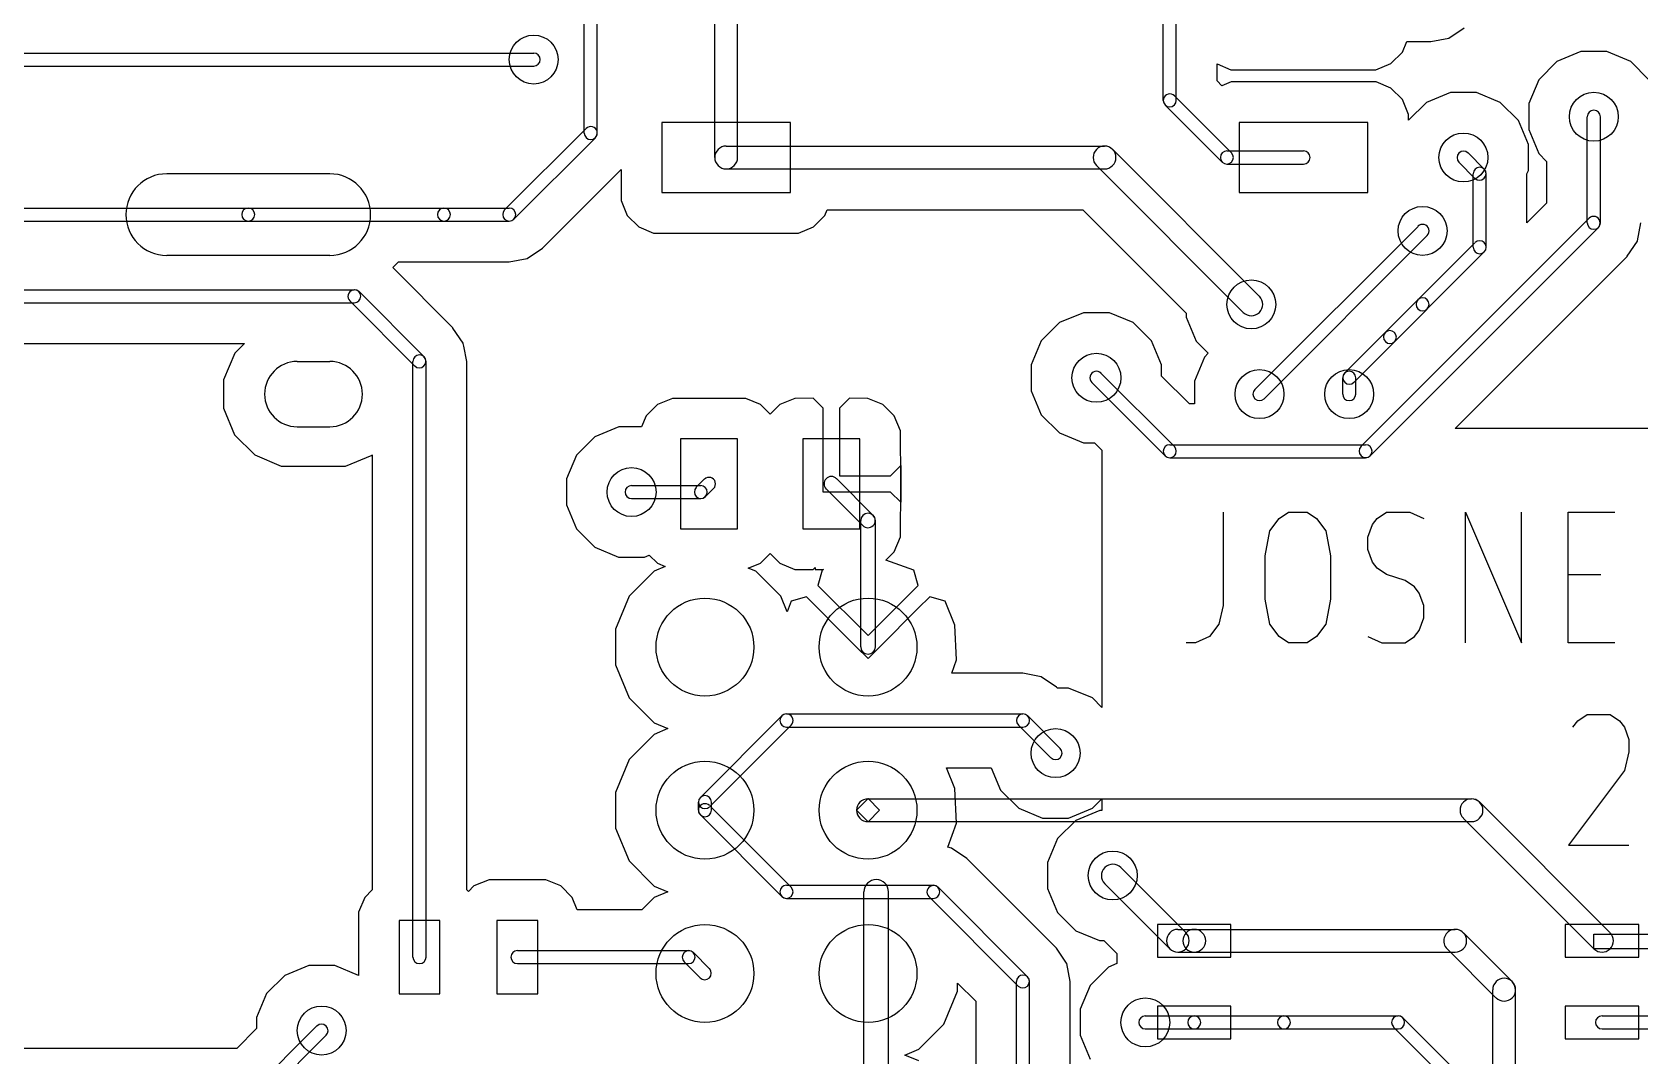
# Model space of a CAD drawing. Extents: x -29274 to 69862, y 24345 to 162744.
# Drawn here: x 45875 to 55732, y 62365 to 68638 of the extents above; entities that cross this region are included whole.
import ezdxf

# ---------------------------------------------------------------- set-up
doc = ezdxf.new("R2010")
doc.units = 0
doc.layers.add('BLACK', color=1, linetype='CONTINUOUS')

msp = doc.modelspace()

# ---------------------------------------------------------------- linework, layer by layer
at = {"layer": 'BLACK'}
for p, q in [((52810, 68220), (52810, 70020)), ((52890, 68220), (52890, 70020)), ((50060, 67870), (50060, 69200)), ((50200, 67870), (50200, 69200)), ((49260, 68020), (49260, 68970)), ((49340, 68020), (49340, 68970)), ((54561, 68602), (54655, 68665)), ((54561, 68602), (54655, 68665)), ((42350, 68510), (48950, 68510)), ((54206, 68445), (54276, 68515)), ((54206, 68445), (54276, 68515)), ((54276, 68515), (54303, 68580)), ((54276, 68515), (54303, 68580)), ((54303, 68580), (54450, 68580)), ((54303, 68580), (54450, 68580)), ((54450, 68580), (54561, 68602)), ((54450, 68580), (54561, 68602)), ((55371, 68519), (55224, 68458)), ((55371, 68519), (55224, 68458)), ((55530, 68519), (55371, 68519)), ((55530, 68519), (55371, 68519)), ((55676, 68458), (55530, 68519)), ((55676, 68458), (55530, 68519)), ((42350, 68430), (48950, 68430)), ((53140, 68340), (53140, 68443)), ((53140, 68443), (53225, 68407)), ((53140, 68340), (53140, 68443)), ((53140, 68443), (53225, 68407)), ((54114, 68407), (54206, 68445)), ((54114, 68407), (54206, 68445)), ((55224, 68458), (55112, 68346)), ((55224, 68458), (55112, 68346)), ((55788, 68346), (55676, 68458)), ((55788, 68346), (55676, 68458)), ((53170, 68310), (53140, 68340)), ((53170, 68310), (53140, 68340)), ((53226, 68333), (53170, 68310)), ((53226, 68333), (53170, 68310)), ((53225, 68407), (53324, 68407)), ((53225, 68407), (53324, 68407)), ((54016, 68333), (53226, 68333)), ((54016, 68333), (53226, 68333)), ((53324, 68407), (54114, 68407)), ((53324, 68407), (54114, 68407)), ((54115, 68333), (54016, 68333)), ((54115, 68333), (54016, 68333)), ((54206, 68295), (54115, 68333)), ((54206, 68295), (54115, 68333)), ((55112, 68346), (55051, 68200)), ((55112, 68346), (55051, 68200)), ((53228, 67899), (52879, 68248)), ((54276, 68225), (54206, 68295)), ((54276, 68225), (54206, 68295)), ((54314, 68133), (54276, 68225)), ((54314, 68133), (54276, 68225)), ((54571, 68269), (54424, 68208)), ((54571, 68269), (54424, 68208)), ((54730, 68269), (54571, 68269)), ((54730, 68269), (54571, 68269)), ((54876, 68208), (54730, 68269)), ((54876, 68208), (54730, 68269)), ((53171, 67842), (52822, 68191)), ((54424, 68208), (54314, 68098)), ((54424, 68208), (54314, 68098)), ((54314, 68098), (54314, 68133)), ((54314, 68098), (54314, 68133)), ((54988, 68096), (54876, 68208)), ((54988, 68096), (54876, 68208)), ((55051, 68200), (55051, 68041)), ((55051, 68200), (55051, 68041)), ((55410, 67470), (55410, 68120)), ((55490, 67470), (55490, 68120)), ((48772, 67549), (49271, 68048)), ((50525, 68084), (49735, 68084)), ((49735, 68084), (49735, 67656)), ((50525, 67656), (50525, 68084)), ((54065, 68084), (53275, 68084)), ((53275, 68084), (53275, 67656)), ((54065, 67656), (54065, 68084)), ((55049, 67949), (54988, 68096)), ((55049, 67949), (54988, 68096)), ((55051, 68041), (55112, 67894)), ((55051, 68041), (55112, 67894)), ((48829, 67492), (49328, 67991)), ((50130, 67940), (52450, 67940)), ((52500, 67919), (53399, 67020)), ((55049, 67790), (55049, 67949)), ((55049, 67790), (55049, 67949)), ((52401, 67820), (53300, 66921)), ((53200, 67910), (53670, 67910)), ((53200, 67830), (53670, 67830)), ((54622, 67841), (54721, 67742)), ((54679, 67898), (54778, 67799)), ((55112, 67894), (55160, 67846)), ((55112, 67894), (55160, 67846)), ((55160, 67846), (55160, 67590)), ((55160, 67846), (55160, 67590)), ((47700, 67770), (46700, 67770)), ((49005, 67315), (49486, 67796)), ((49005, 67315), (49486, 67796)), ((49486, 67796), (49486, 67607)), ((49486, 67796), (49486, 67607)), ((50130, 67800), (52450, 67800)), ((54710, 67320), (54710, 67770)), ((54790, 67320), (54790, 67770)), ((55040, 67770), (55049, 67790)), ((55040, 67770), (55049, 67790)), ((55040, 67769), (55040, 67770)), ((55040, 67769), (55040, 67770)), ((55040, 67470), (55040, 67769)), ((55040, 67470), (55040, 67769)), ((49735, 67656), (50525, 67656)), ((53275, 67656), (54065, 67656)), ((43200, 67560), (47200, 67560)), ((47200, 67560), (48400, 67560)), ((48400, 67560), (48800, 67560)), ((49486, 67607), (49524, 67515)), ((49486, 67607), (49524, 67515)), ((50736, 67515), (50750, 67550)), ((50736, 67515), (50750, 67550)), ((50750, 67550), (52317, 67550)), ((50750, 67550), (52317, 67550)), ((52317, 67550), (52951, 66917)), ((52317, 67550), (52951, 66917)), ((55160, 67590), (55040, 67470)), ((55160, 67590), (55040, 67470)), ((43200, 67480), (47200, 67480)), ((47200, 67480), (48400, 67480)), ((48400, 67480), (48800, 67480)), ((49524, 67515), (49594, 67445)), ((49524, 67515), (49594, 67445)), ((49594, 67445), (49685, 67407)), ((49594, 67445), (49685, 67407)), ((50574, 67407), (50666, 67445)), ((50574, 67407), (50666, 67445)), ((50666, 67445), (50736, 67515)), ((50666, 67445), (50736, 67515)), ((53372, 66448), (54372, 67448)), ((54022, 66099), (55421, 67498)), ((54079, 66042), (55478, 67441)), ((55718, 67359), (55739, 67469)), ((55718, 67359), (55739, 67469)), ((49685, 67407), (49784, 67407)), ((49685, 67407), (49784, 67407)), ((49784, 67407), (50574, 67407)), ((49784, 67407), (50574, 67407)), ((53428, 66392), (54428, 67392)), ((54721, 67348), (54372, 66999)), ((55655, 67265), (55717, 67358)), ((55655, 67265), (55717, 67358)), ((55717, 67358), (55718, 67359)), ((55717, 67358), (55718, 67359)), ((47700, 67270), (46700, 67270)), ((48086, 67195), (48122, 67230)), ((48086, 67195), (48122, 67230)), ((48122, 67230), (48400, 67230)), ((48122, 67230), (48400, 67230)), ((48400, 67230), (48800, 67230)), ((48400, 67230), (48800, 67230)), ((48800, 67230), (48911, 67252)), ((48800, 67230), (48911, 67252)), ((48911, 67252), (49005, 67315)), ((48911, 67252), (49005, 67315)), ((54778, 67291), (54429, 66942)), ((54600, 66210), (55654, 67264)), ((54600, 66210), (55654, 67264)), ((55654, 67264), (55654, 67265)), ((55654, 67265), (55655, 67265)), ((55654, 67264), (55654, 67265)), ((55654, 67265), (55655, 67265)), ((48455, 66826), (48086, 67195)), ((48455, 66826), (48086, 67195)), ((45050, 67060), (47850, 67060)), ((48278, 66649), (47879, 67048)), ((45050, 66980), (47850, 66980)), ((48221, 66592), (47822, 66991)), ((54371, 66998), (54172, 66799)), ((54428, 66941), (54229, 66742)), ((52174, 66858), (52062, 66746)), ((52174, 66858), (52062, 66746)), ((52321, 66919), (52174, 66858)), ((52321, 66919), (52174, 66858)), ((52480, 66919), (52321, 66919)), ((52480, 66919), (52321, 66919)), ((52626, 66858), (52480, 66919)), ((52626, 66858), (52480, 66919)), ((52738, 66746), (52626, 66858)), ((52738, 66746), (52626, 66858)), ((52951, 66917), (52951, 66891)), ((52951, 66917), (52951, 66891)), ((52951, 66891), (53012, 66744)), ((52951, 66891), (53012, 66744)), ((48455, 66825), (48455, 66826)), ((48455, 66825), (48455, 66826)), ((48518, 66732), (48455, 66825)), ((48518, 66732), (48455, 66825)), ((48518, 66731), (48518, 66732)), ((48518, 66731), (48518, 66732)), ((52062, 66746), (52001, 66600)), ((52062, 66746), (52001, 66600)), ((52799, 66599), (52738, 66746)), ((52799, 66599), (52738, 66746)), ((53012, 66744), (53086, 66670)), ((53012, 66744), (53086, 66670)), ((54171, 66798), (53922, 66549)), ((54228, 66741), (53979, 66492)), ((45324, 66730), (47177, 66730)), ((45324, 66730), (47177, 66730)), ((47117, 66670), (47049, 66508)), ((47117, 66670), (47049, 66508)), ((47177, 66730), (47117, 66670)), ((47177, 66730), (47117, 66670)), ((48521, 66714), (48518, 66731)), ((48521, 66714), (48518, 66731)), ((48540, 66620), (48521, 66714)), ((48540, 66620), (48521, 66714)), ((53062, 66646), (53001, 66500)), ((53062, 66646), (53001, 66500)), ((53086, 66670), (53062, 66646)), ((53086, 66670), (53062, 66646)), ((47500, 66620), (47700, 66620)), ((48210, 62970), (48210, 66620)), ((48290, 62970), (48290, 66620)), ((48540, 63382), (48540, 66620)), ((48540, 63382), (48540, 66620)), ((52001, 66600), (52001, 66441)), ((52001, 66600), (52001, 66441)), ((52878, 66098), (52428, 66548)), ((52799, 66531), (52799, 66599)), ((52799, 66531), (52799, 66599)), ((47049, 66508), (47049, 66333)), ((47049, 66508), (47049, 66333)), ((52001, 66441), (52062, 66294)), ((52001, 66441), (52062, 66294)), ((52822, 66042), (52372, 66492)), ((52970, 66360), (52799, 66531)), ((52970, 66360), (52799, 66531)), ((53001, 66500), (53001, 66360)), ((53001, 66500), (53001, 66360)), ((53910, 66420), (53910, 66520)), ((53990, 66420), (53990, 66520)), ((49709, 66356), (49639, 66286)), ((49709, 66356), (49639, 66286)), ((49801, 66394), (49709, 66356)), ((49801, 66394), (49709, 66356)), ((50151, 66394), (49801, 66394)), ((50151, 66394), (49801, 66394)), ((50250, 66394), (50151, 66394)), ((50250, 66394), (50151, 66394)), ((50341, 66356), (50250, 66394)), ((50341, 66356), (50250, 66394)), ((50400, 66297), (50341, 66356)), ((50400, 66297), (50341, 66356)), ((50459, 66356), (50400, 66297)), ((50459, 66356), (50400, 66297)), ((50551, 66394), (50459, 66356)), ((50551, 66394), (50459, 66356)), ((50663, 66395), (50551, 66394)), ((50663, 66395), (50551, 66394)), ((50725, 66333), (50663, 66395)), ((50725, 66333), (50663, 66395)), ((50887, 66395), (50825, 66333)), ((50887, 66395), (50825, 66333)), ((50999, 66394), (50887, 66395)), ((50999, 66394), (50887, 66395)), ((51091, 66356), (50999, 66394)), ((51091, 66356), (50999, 66394)), ((51161, 66286), (51091, 66356)), ((51161, 66286), (51091, 66356)), ((53001, 66360), (52970, 66360)), ((53001, 66360), (52970, 66360)), ((47049, 66333), (47116, 66171)), ((47049, 66333), (47116, 66171)), ((49639, 66286), (49611, 66219)), ((49639, 66286), (49611, 66219)), ((50725, 65970), (50725, 66333)), ((50725, 65970), (50725, 66333)), ((50825, 66333), (50825, 65920)), ((50825, 66333), (50825, 65920)), ((51199, 66195), (51161, 66286)), ((51199, 66195), (51161, 66286)), ((52062, 66294), (52174, 66182)), ((52062, 66294), (52174, 66182)), ((47116, 66171), (47240, 66047)), ((47116, 66171), (47240, 66047)), ((47500, 66220), (47700, 66220)), ((49324, 66158), (49212, 66046)), ((49324, 66158), (49212, 66046)), ((49471, 66219), (49324, 66158)), ((49471, 66219), (49324, 66158)), ((49611, 66219), (49471, 66219)), ((49611, 66219), (49471, 66219)), ((50200, 66145), (49850, 66145)), ((49850, 66145), (49850, 65595)), ((50200, 65595), (50200, 66145)), ((50950, 66145), (50600, 66145)), ((50600, 66145), (50600, 65595)), ((50950, 65595), (50950, 66145)), ((51199, 66096), (51199, 66195)), ((51199, 66096), (51199, 66195)), ((52174, 66182), (52320, 66121)), ((52174, 66182), (52320, 66121)), ((60147, 66210), (54600, 66210)), ((60147, 66210), (54600, 66210)), ((47240, 66047), (47402, 65979)), ((47240, 66047), (47402, 65979)), ((47797, 65979), (47959, 66046)), ((47797, 65979), (47959, 66046)), ((47959, 66046), (47960, 66047)), ((47959, 66046), (47960, 66047)), ((47960, 66047), (47960, 63382)), ((47960, 66047), (47960, 63382)), ((49212, 66046), (49151, 65900)), ((49212, 66046), (49151, 65900)), ((51200, 65982), (51199, 66096)), ((51200, 65982), (51199, 66096)), ((52320, 66121), (52389, 66121)), ((52320, 66121), (52389, 66121)), ((52389, 66121), (52434, 66076)), ((52389, 66121), (52434, 66076)), ((52434, 66076), (52434, 64500)), ((52434, 66076), (52434, 64500)), ((52850, 66110), (54050, 66110)), ((47402, 65979), (47577, 65979)), ((47402, 65979), (47577, 65979)), ((47577, 65979), (47797, 65979)), ((47577, 65979), (47797, 65979)), ((50725, 65920), (50725, 65970)), ((50725, 65920), (50725, 65970)), ((51138, 65920), (51200, 65982)), ((51138, 65920), (51200, 65982)), ((51200, 65758), (51200, 65982)), ((51200, 65982), (51200, 65758)), ((51200, 65758), (51200, 65982)), ((51200, 65982), (51200, 65758)), ((52850, 66030), (54050, 66030)), ((49151, 65900), (49151, 65741)), ((49151, 65900), (49151, 65741)), ((49550, 65860), (49974, 65860)), ((49947, 65849), (49996, 65898)), ((50725, 65820), (50725, 65920)), ((50725, 65820), (50725, 65920)), ((50806, 65902), (51031, 65677)), ((50825, 65920), (51138, 65920)), ((50825, 65920), (51138, 65920)), ((49550, 65780), (49974, 65780)), ((50004, 65792), (50053, 65841)), ((50825, 65820), (50725, 65820)), ((50825, 65820), (50725, 65820)), ((50743, 65839), (50968, 65614)), ((50875, 65820), (50825, 65820)), ((50875, 65820), (50825, 65820)), ((51138, 65820), (50875, 65820)), ((51138, 65820), (50875, 65820)), ((51200, 65758), (51138, 65820)), ((51200, 65758), (51138, 65820)), ((51199, 65644), (51200, 65758)), ((51199, 65644), (51200, 65758)), ((49151, 65741), (49212, 65594)), ((49151, 65741), (49212, 65594)), ((53178, 65696), (53178, 65125)), ((53464, 65582), (53521, 65658)), ((53521, 65658), (53578, 65696)), ((53578, 65696), (53692, 65696)), ((53692, 65696), (53750, 65658)), ((53750, 65658), (53807, 65582)), ((54093, 65620), (54121, 65658)), ((54121, 65658), (54179, 65696)), ((54179, 65696), (54321, 65696)), ((54321, 65696), (54407, 65658)), ((54664, 64896), (54664, 65696)), ((54664, 65696), (55007, 64896)), ((55007, 64896), (55007, 65696)), ((55293, 64896), (55293, 65696)), ((55293, 65696), (55579, 65696)), ((49212, 65594), (49324, 65482)), ((49212, 65594), (49324, 65482)), ((49850, 65595), (50200, 65595)), ((50600, 65595), (50950, 65595)), ((50955, 64871), (50955, 65645)), ((51045, 64871), (51045, 65645)), ((51199, 65545), (51199, 65644)), ((51199, 65545), (51199, 65644)), ((53435, 65430), (53464, 65582)), ((53807, 65582), (53835, 65430)), ((54064, 65544), (54093, 65620)), ((49324, 65482), (49470, 65421)), ((49324, 65482), (49470, 65421)), ((51109, 65403), (51161, 65454)), ((51109, 65403), (51161, 65454)), ((51161, 65454), (51199, 65545)), ((51161, 65454), (51199, 65545)), ((54064, 65468), (54064, 65544)), ((54093, 65391), (54064, 65468)), ((49470, 65421), (49629, 65421)), ((49470, 65421), (49629, 65421)), ((49629, 65421), (49659, 65434)), ((49629, 65421), (49659, 65434)), ((49659, 65434), (49709, 65384)), ((49659, 65434), (49709, 65384)), ((49757, 65364), (49689, 65335)), ((49757, 65364), (49689, 65335)), ((49709, 65384), (49757, 65364)), ((49709, 65384), (49757, 65364)), ((50266, 65354), (50341, 65384)), ((50266, 65354), (50341, 65384)), ((50311, 65335), (50266, 65354)), ((50311, 65335), (50266, 65354)), ((50341, 65384), (50400, 65443)), ((50341, 65384), (50400, 65443)), ((50400, 65443), (50459, 65384)), ((50400, 65443), (50459, 65384)), ((50459, 65384), (50551, 65346)), ((50459, 65384), (50551, 65346)), ((50663, 65345), (50675, 65357)), ((50663, 65345), (50675, 65357)), ((50675, 65357), (50675, 65345)), ((50675, 65357), (50675, 65345)), ((51281, 65342), (51109, 65403)), ((51281, 65342), (51109, 65403)), ((53435, 65163), (53435, 65430)), ((53835, 65430), (53835, 65163)), ((54121, 65353), (54093, 65391)), ((54179, 65315), (54121, 65353)), ((49689, 65335), (49535, 65181)), ((49689, 65335), (49535, 65181)), ((50465, 65181), (50311, 65335)), ((50465, 65181), (50311, 65335)), ((50551, 65346), (50663, 65345)), ((50551, 65346), (50663, 65345)), ((50675, 65345), (50726, 65345)), ((50675, 65345), (50726, 65345)), ((50719, 65342), (50692, 65248)), ((50719, 65342), (50692, 65248)), ((50726, 65345), (50719, 65342)), ((50726, 65345), (50719, 65342)), ((51308, 65248), (51281, 65342)), ((51308, 65248), (51281, 65342)), ((54293, 65277), (54179, 65315)), ((54350, 65239), (54293, 65277)), ((55293, 65315), (55493, 65315)), ((49535, 65181), (49451, 64979)), ((49535, 65181), (49451, 64979)), ((50504, 65086), (50465, 65181)), ((50504, 65086), (50465, 65181)), ((50622, 65178), (50528, 65151)), ((50622, 65178), (50528, 65151)), ((50894, 64905), (50622, 65178)), ((50894, 64905), (50622, 65178)), ((50692, 65248), (51000, 64941)), ((50692, 65248), (51000, 64941)), ((51000, 64941), (51308, 65248)), ((51000, 64941), (51308, 65248)), ((51378, 65178), (51308, 65108)), ((51378, 65178), (51308, 65108)), ((51472, 65151), (51378, 65178)), ((51472, 65151), (51378, 65178)), ((53464, 65010), (53435, 65163)), ((53835, 65163), (53807, 65010)), ((54379, 65201), (54350, 65239)), ((54407, 65125), (54379, 65201)), ((50528, 65151), (50504, 65086)), ((50528, 65151), (50504, 65086)), ((51308, 65108), (51071, 64870)), ((51308, 65108), (51071, 64870)), ((51532, 65004), (51472, 65151)), ((51532, 65004), (51472, 65151)), ((53178, 65125), (53150, 65010)), ((54407, 65049), (54407, 65125)), ((49451, 64979), (49451, 64761)), ((49451, 64979), (49451, 64761)), ((51543, 64791), (51532, 65004)), ((51543, 64791), (51532, 65004)), ((53150, 65010), (53093, 64934)), ((53521, 64934), (53464, 65010)), ((53807, 65010), (53750, 64934)), ((54350, 64934), (54379, 64972)), ((54379, 64972), (54407, 65049)), ((50929, 64870), (50894, 64905)), ((50929, 64870), (50894, 64905)), ((51000, 64799), (50929, 64870)), ((51000, 64799), (50929, 64870)), ((51071, 64870), (51000, 64799)), ((51071, 64870), (51000, 64799)), ((53007, 64896), (52950, 64896)), ((53093, 64934), (53007, 64896)), ((53578, 64896), (53521, 64934)), ((53692, 64896), (53578, 64896)), ((53750, 64934), (53692, 64896)), ((54064, 64934), (54150, 64896)), ((54150, 64896), (54293, 64896)), ((54293, 64896), (54350, 64934)), ((55579, 64896), (55293, 64896)), ((49451, 64761), (49535, 64559)), ((49451, 64761), (49535, 64559)), ((51514, 64710), (51543, 64791)), ((51514, 64710), (51543, 64791)), ((51950, 64710), (51514, 64710)), ((51950, 64710), (51514, 64710)), ((52061, 64688), (51950, 64710)), ((52061, 64688), (51950, 64710)), ((52155, 64625), (52061, 64688)), ((52155, 64625), (52061, 64688)), ((52161, 64619), (52155, 64625)), ((52161, 64619), (52155, 64625)), ((52230, 64619), (52161, 64619)), ((52230, 64619), (52161, 64619)), ((52376, 64558), (52230, 64619)), ((52376, 64558), (52230, 64619)), ((49535, 64559), (49689, 64405)), ((49535, 64559), (49689, 64405)), ((52434, 64500), (52376, 64558)), ((52434, 64500), (52376, 64558)), ((49689, 64405), (49773, 64370)), ((49689, 64405), (49773, 64370)), ((49773, 64370), (49689, 64335)), ((49773, 64370), (49689, 64335)), ((49972, 63949), (50471, 64448)), ((50029, 63892), (50528, 64391)), ((50500, 64460), (51950, 64460)), ((50500, 64380), (51950, 64380)), ((51922, 64391), (52121, 64192)), ((51979, 64448), (52178, 64249)), ((55322, 64380), (55351, 64418)), ((55351, 64418), (55408, 64456)), ((55408, 64456), (55551, 64456)), ((55551, 64456), (55608, 64418)), ((55608, 64418), (55637, 64380)), ((55637, 64380), (55665, 64304)), ((49689, 64335), (49535, 64181)), ((49689, 64335), (49535, 64181)), ((55665, 64304), (55665, 64228)), ((49535, 64181), (49451, 63979)), ((49535, 64181), (49451, 63979)), ((55665, 64228), (55637, 64113)), ((51532, 64004), (51480, 64130)), ((51480, 64130), (51755, 64130)), ((51532, 64004), (51480, 64130)), ((51480, 64130), (51755, 64130)), ((51755, 64130), (51812, 63994)), ((51755, 64130), (51812, 63994)), ((55637, 64113), (55294, 63656)), ((49451, 63979), (49451, 63761)), ((49451, 63979), (49451, 63761)), ((51543, 63791), (51532, 64004)), ((51543, 63791), (51532, 64004)), ((51812, 63994), (51924, 63882)), ((51812, 63994), (51924, 63882)), ((49960, 63870), (49960, 63920)), ((50528, 63399), (50029, 63898)), ((50040, 63870), (50040, 63920)), ((50929, 63870), (51000, 63941)), ((50929, 63870), (51000, 63941)), ((51000, 63941), (51071, 63870)), ((51000, 63941), (51071, 63870)), ((51000, 63940), (54700, 63940)), ((51924, 63882), (52070, 63821)), ((51924, 63882), (52070, 63821)), ((52229, 63821), (52376, 63882)), ((52229, 63821), (52376, 63882)), ((52376, 63882), (52434, 63940)), ((52376, 63882), (52434, 63940)), ((52434, 63940), (52434, 63869)), ((52434, 63940), (52434, 63869)), ((54750, 63919), (55549, 63120)), ((50471, 63342), (49972, 63841)), ((51000, 63799), (50929, 63870)), ((51000, 63799), (50929, 63870)), ((51071, 63870), (51000, 63799)), ((51071, 63870), (51000, 63799)), ((51000, 63800), (54700, 63800)), ((51490, 63643), (51543, 63791)), ((51490, 63643), (51543, 63791)), ((52070, 63821), (52229, 63821)), ((52070, 63821), (52229, 63821)), ((52274, 63808), (52162, 63696)), ((52274, 63808), (52162, 63696)), ((52421, 63869), (52274, 63808)), ((52421, 63869), (52274, 63808)), ((52434, 63869), (52421, 63869)), ((52434, 63869), (52421, 63869)), ((54651, 63820), (55450, 63021)), ((49451, 63761), (49535, 63559)), ((49451, 63761), (49535, 63559)), ((52162, 63696), (52101, 63550)), ((52162, 63696), (52101, 63550)), ((51511, 63638), (51490, 63643)), ((51511, 63638), (51490, 63643)), ((51605, 63575), (51511, 63638)), ((51605, 63575), (51511, 63638)), ((55294, 63656), (55665, 63656)), ((49535, 63559), (49689, 63405)), ((49535, 63559), (49689, 63405)), ((52154, 63026), (51605, 63575)), ((52154, 63026), (51605, 63575)), ((52101, 63550), (52101, 63391)), ((52101, 63550), (52101, 63391)), ((52550, 63519), (52949, 63120)), ((47960, 63382), (47914, 63336)), ((47960, 63382), (47914, 63336)), ((48550, 63372), (48540, 63382)), ((48550, 63372), (48540, 63382)), ((48584, 63406), (48550, 63372)), ((48584, 63406), (48550, 63372)), ((48676, 63444), (48584, 63406)), ((48676, 63444), (48584, 63406)), ((48926, 63444), (48676, 63444)), ((48926, 63444), (48676, 63444)), ((49025, 63444), (48926, 63444)), ((49025, 63444), (48926, 63444)), ((49116, 63406), (49025, 63444)), ((49116, 63406), (49025, 63444)), ((49186, 63336), (49116, 63406)), ((49186, 63336), (49116, 63406)), ((49689, 63405), (49773, 63370)), ((49689, 63405), (49773, 63370)), ((50500, 63410), (51400, 63410)), ((51978, 62849), (51429, 63398)), ((52101, 63391), (52162, 63244)), ((52101, 63391), (52162, 63244)), ((52451, 63420), (52850, 63021)), ((47914, 63336), (47876, 63245)), ((47914, 63336), (47876, 63245)), ((49217, 63260), (49186, 63336)), ((49217, 63260), (49186, 63336)), ((49689, 63335), (49614, 63260)), ((49689, 63335), (49614, 63260)), ((49773, 63370), (49689, 63335)), ((49773, 63370), (49689, 63335)), ((50500, 63330), (51400, 63330)), ((50975, 58370), (50975, 63370)), ((51125, 58370), (51125, 63370)), ((51921, 62792), (51372, 63341)), ((47876, 63245), (47876, 63146)), ((47876, 63245), (47876, 63146)), ((48125, 63195), (48125, 62745)), ((48375, 63195), (48125, 63195)), ((48375, 62745), (48375, 63195)), ((48725, 63195), (48725, 62745)), ((48975, 63195), (48725, 63195)), ((48975, 62745), (48975, 63195)), ((49614, 63260), (49217, 63260)), ((49614, 63260), (49217, 63260)), ((52162, 63244), (52274, 63132)), ((52162, 63244), (52274, 63132)), ((47876, 63146), (47876, 62858)), ((47876, 63146), (47876, 62858)), ((52274, 63132), (52420, 63071)), ((52274, 63132), (52420, 63071)), ((53225, 63170), (52775, 63170)), ((52775, 63170), (52775, 62970)), ((52900, 63140), (53000, 63140)), ((53000, 63140), (54600, 63140)), ((53225, 62970), (53225, 63170)), ((54949, 62820), (54650, 63119)), ((55725, 63170), (55275, 63170)), ((55275, 63170), (55275, 62970)), ((55450, 63020), (55450, 63110)), ((55450, 63110), (56084, 63110)), ((55450, 63020), (55450, 63110)), ((55450, 63110), (56084, 63110)), ((55725, 62970), (55725, 63170)), ((48850, 63010), (49900, 63010)), ((49929, 62998), (50028, 62899)), ((52155, 63025), (52154, 63026)), ((52155, 63025), (52154, 63026)), ((52217, 62932), (52155, 63025)), ((52217, 62932), (52155, 63025)), ((52420, 63071), (52446, 63071)), ((52420, 63071), (52446, 63071)), ((52446, 63071), (52526, 62992)), ((52446, 63071), (52526, 62992)), ((52526, 62992), (52526, 62930)), ((52526, 62992), (52526, 62930)), ((52900, 63000), (53000, 63000)), ((53000, 63000), (54600, 63000)), ((54850, 62721), (54551, 63020)), ((55550, 63020), (55450, 63020)), ((55550, 63020), (55450, 63020)), ((55600, 63020), (55550, 63020)), ((55600, 63020), (55550, 63020)), ((55913, 63020), (55600, 63020)), ((55913, 63020), (55600, 63020)), ((47571, 62919), (47424, 62858)), ((47571, 62919), (47424, 62858)), ((47730, 62919), (47571, 62919)), ((47730, 62919), (47571, 62919)), ((47876, 62858), (47730, 62919)), ((47876, 62858), (47730, 62919)), ((48850, 62930), (49900, 62930)), ((49872, 62941), (49971, 62842)), ((52218, 62931), (52217, 62932)), ((52218, 62931), (52217, 62932)), ((52239, 62821), (52218, 62931)), ((52239, 62821), (52218, 62931)), ((52474, 62908), (52362, 62796)), ((52474, 62908), (52362, 62796)), ((52526, 62930), (52474, 62908)), ((52526, 62930), (52474, 62908)), ((52775, 62970), (53225, 62970)), ((55275, 62970), (55725, 62970)), ((47424, 62858), (47312, 62746)), ((47424, 62858), (47312, 62746)), ((51549, 62761), (51549, 62811)), ((51549, 62811), (51660, 62700)), ((51549, 62761), (51549, 62811)), ((51549, 62811), (51660, 62700)), ((51910, 56370), (51910, 62820)), ((51990, 56370), (51990, 62820)), ((52240, 62820), (52239, 62821)), ((52240, 62820), (52239, 62821)), ((52240, 61119), (52240, 62820)), ((52240, 61119), (52240, 62820)), ((52362, 62796), (52301, 62650)), ((52362, 62796), (52301, 62650)), ((47312, 62746), (47251, 62600)), ((47312, 62746), (47251, 62600)), ((48125, 62745), (48375, 62745)), ((48725, 62745), (48975, 62745)), ((51465, 62559), (51549, 62761)), ((51465, 62559), (51549, 62761)), ((51660, 62700), (51660, 56644)), ((51660, 62700), (51660, 56644)), ((54830, 61820), (54830, 62770)), ((54970, 61820), (54970, 62770)), ((47251, 62600), (47251, 62532)), ((47251, 62600), (47251, 62532)), ((52301, 62650), (52301, 62491)), ((52301, 62650), (52301, 62491)), ((52700, 62610), (53000, 62610)), ((53225, 62670), (52775, 62670)), ((52775, 62670), (52775, 62470)), ((53000, 62610), (53550, 62610)), ((53225, 62470), (53225, 62670)), ((53550, 62610), (54250, 62610)), ((54279, 62598), (54628, 62249)), ((55725, 62670), (55275, 62670)), ((55275, 62670), (55275, 62470)), ((55500, 62610), (55950, 62610)), ((55725, 62470), (55725, 62670)), ((47251, 62532), (47129, 62410)), ((47251, 62532), (47129, 62410)), ((47621, 62548), (47222, 62149)), ((51311, 62405), (51465, 62559)), ((51311, 62405), (51465, 62559)), ((52700, 62530), (53000, 62530)), ((53000, 62530), (53550, 62530)), ((53550, 62530), (54250, 62530)), ((54222, 62541), (54571, 62192)), ((55500, 62530), (55950, 62530)), ((47129, 62410), (44441, 62410)), ((47129, 62410), (44441, 62410)), ((47678, 62491), (47279, 62092)), ((51226, 62370), (51311, 62405)), ((51226, 62370), (51311, 62405)), ((52301, 62491), (52362, 62344)), ((52301, 62491), (52362, 62344)), ((52775, 62470), (53225, 62470)), ((55275, 62470), (55725, 62470)), ((51311, 62335), (51226, 62370)), ((51311, 62335), (51226, 62370))]:
    msp.add_line(p, q, dxfattribs=at)
for centre, radius in [((48950, 68470), 150), ((55450, 68120), 150), ((54650, 67870), 150), ((54400, 67420), 150), ((53350, 66970), 150), ((52400, 66520), 150), ((53400, 66420), 150), ((53950, 66420), 150), ((49550, 65820), 150), ((50000, 64870), 300), ((51000, 64870), 300), ((52150, 64220), 150), ((50000, 63870), 300), ((51000, 63870), 300), ((52500, 63470), 150), ((50000, 62870), 300), ((51000, 62870), 300), ((52700, 62570), 150), ((47650, 62520), 150)]:
    msp.add_circle(centre, radius, dxfattribs=at)
for centre, radius, start, end in [((48950, 68470), 40, 270, 450), ((52850, 68220), 40, 405, 585), ((52850, 68220), 40, 180, 360), ((55450, 68120), 40, 360, 540), ((49300, 68020), 40, 180, 360), ((49300, 68020), 40, 315, 495), ((50130, 67870), 70, 90, 270), ((52450, 67870), 70, 45, 225), ((52450, 67870), 70, 270, 450), ((50130, 67870), 70, 180, 360), ((53200, 67870), 40, 90, 270), ((53200, 67870), 40, 225, 405), ((53670, 67870), 40, 270, 450), ((54651, 67869), 40, 45, 225), ((46700, 67520), 250, 450, 630), ((47700, 67520), 250, 270, 450), ((54750, 67770), 40, 360, 540), ((54749, 67771), 40, 225, 405), ((47200, 67520), 40, 90, 270), ((47200, 67520), 40, 270, 450), ((48400, 67520), 40, 90, 270), ((48400, 67520), 40, 270, 450), ((48800, 67520), 40, 135, 315), ((48800, 67520), 40, 270, 450), ((54400, 67420), 40, 315, 495), ((55450, 67470), 40, 180, 360), ((55449, 67469), 40, 315, 495), ((54750, 67320), 40, -45, 135), ((54750, 67320), 40, 180, 360), ((47851, 67019), 40, 405, 585), ((47850, 67020), 40, 270, 450), ((53350, 66970), 70, 225, 405), ((54400, 66970), 40, 135, 315), ((54400, 66970), 40, -45, 135), ((54200, 66770), 40, 135, 315), ((54199, 66769), 40, -45, 135), ((48250, 66620), 40, 360, 540), ((48249, 66621), 40, 225, 405), ((47500, 66420), 200, 90, 270), ((47700, 66420), 200, 270, 450), ((52400, 66520), 40, 405, 585), ((53950, 66520), 40, 360, 540), ((53951, 66521), 40, 135, 315), ((53400, 66420), 40, 135, 315), ((53950, 66420), 40, 180, 360), ((52850, 66070), 40, 90, 270), ((52850, 66070), 40, 225, 405), ((54051, 66071), 40, 135, 315), ((54050, 66070), 40, 270, 450), ((49550, 65820), 40, 90, 270), ((49975, 65820), 40, 135, 315), ((49974, 65820), 40, 270, 450), ((50025, 65870), 40, 315, 495), ((50775, 65870), 45, 45, 225), ((51000, 65645), 45, 360, 540), ((50999, 65646), 45, 225, 405), ((51000, 64871), 45, 180, 360), ((50500, 64420), 40, 90, 270), ((50500, 64420), 40, 315, 495), ((51950, 64420), 40, 45, 225), ((51950, 64420), 40, 270, 450), ((52150, 64220), 40, 225, 405), ((50000, 63920), 40, 360, 540), ((50000, 63920), 40, 135, 315), ((50000, 63870), 40, 405, 585), ((51000, 63870), 70, 90, 270), ((54700, 63870), 70, 45, 225), ((54700, 63870), 70, 270, 450), ((50000, 63870), 40, 180, 360), ((52501, 63469), 70, 45, 225), ((50500, 63370), 40, 90, 270), ((50500, 63370), 40, 225, 405), ((51050, 63370), 75, 360, 540), ((51401, 63369), 40, 405, 585), ((51400, 63370), 40, 270, 450), ((52900, 63070), 70, 90, 270), ((52899, 63071), 70, 225, 405), ((53000, 63070), 70, 90, 270), ((53000, 63070), 70, 270, 450), ((54600, 63070), 70, 405, 585), ((54600, 63070), 70, 270, 450), ((55500, 63070), 70, 225, 405), ((48850, 62970), 40, 90, 270), ((49901, 62969), 40, 45, 225), ((49900, 62970), 40, 270, 450), ((48250, 62970), 40, 180, 360), ((49999, 62871), 40, 225, 405), ((51950, 62820), 40, 360, 540), ((51949, 62821), 40, 225, 405), ((54900, 62770), 70, 360, 540), ((54900, 62770), 70, 225, 405), ((52700, 62570), 40, 90, 270), ((53000, 62570), 40, 90, 270), ((53000, 62570), 40, 270, 450), ((53550, 62570), 40, 90, 270), ((53550, 62570), 40, 270, 450), ((54250, 62570), 40, 45, 225), ((54250, 62570), 40, 270, 450), ((55500, 62570), 40, 90, 270), ((47649, 62519), 40, -45, 135)]:
    msp.add_arc(centre, radius, start, end, dxfattribs=at)

doc.saveas('drawing.dxf')
